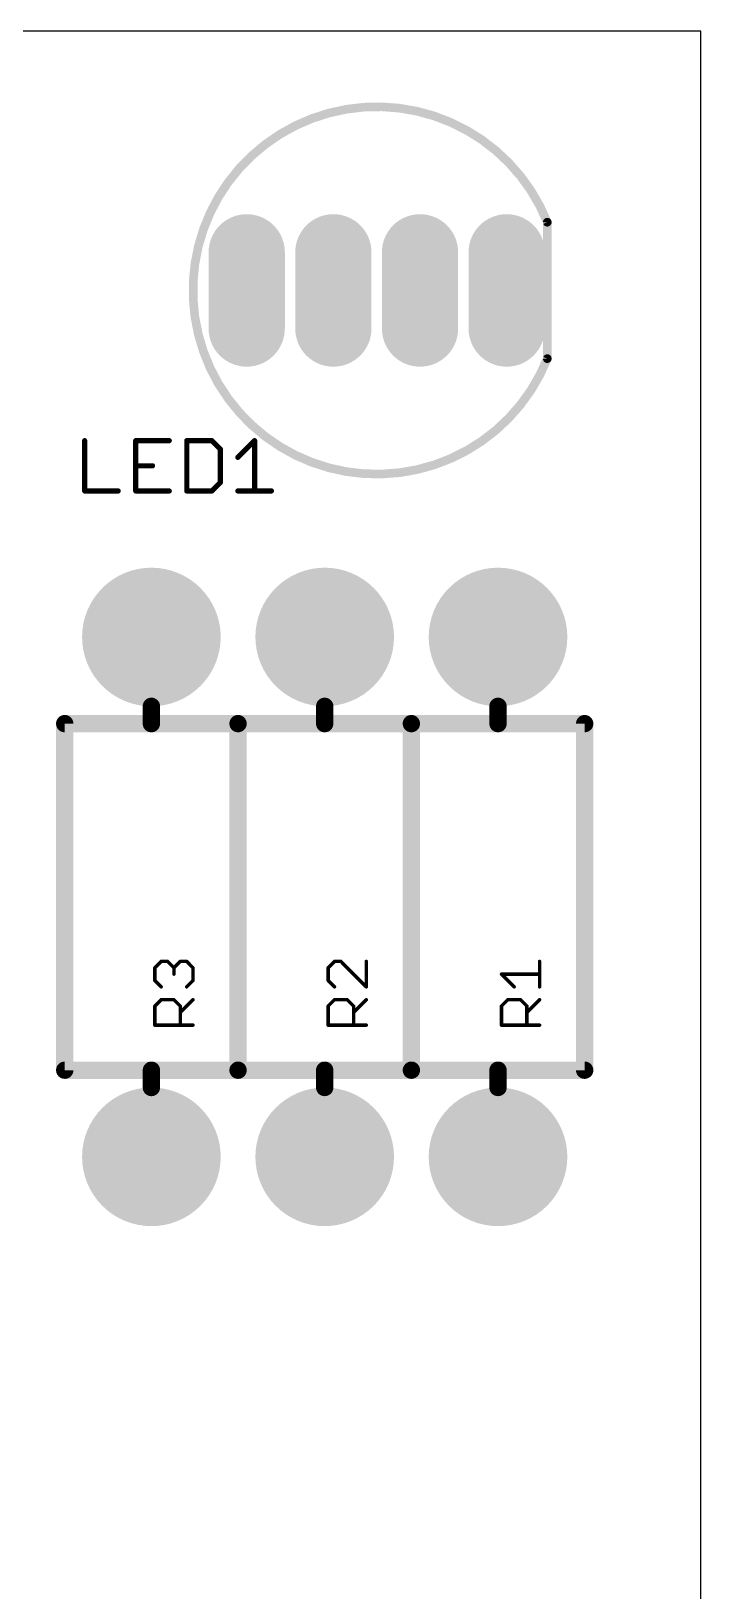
# Model space of a CAD drawing. Extents: x 0 to 49.2, y 3.8 to 49.5.
# Drawn here: x 39.39 to 49.2, y 26.66 to 49.52 of the extents above; entities that cross this region are included whole.
import ezdxf

# ---------------------------------------------------------------- set-up
doc = ezdxf.new("R2010")
doc.units = 0
for name, color, linetype in [('17', 82, 'CONTINUOUS'), ('20', 7, 'CONTINUOUS'), ('21', 253, 'CONTINUOUS'), ('25', 253, 'CONTINUOUS')]:
    doc.layers.add(name, color=color, linetype=linetype)

# ---------------------------------------------------------------- blocks, each defined once
blk = doc.blocks.new('LONGP100')
at = {"const_width": 1}
blk.add_lwpolyline([(-0.5, 0), (0.5, 0)], dxfattribs=at)
at = {"const_width": 0.5}
for points in [[(-0.5, 0.25, 1), (-0.5, -0.25)], [(0.5, -0.25, 1), (0.5, 0.25)]]:
    blk.add_lwpolyline(points, format="xyb", dxfattribs=at)
blk = doc.blocks.new('ROUNDP')
at = {"const_width": 0.5}
blk.add_lwpolyline([(0, -0.25, 1), (0, 0.25, 1), (0, -0.25)], format="xyb", dxfattribs=at)

msp = doc.modelspace()

# ---------------------------------------------------------------- linework, layer by layer
at = {"layer": '20'}
for p, q in [((49.2, 49.52), (0, 49.52)), ((49.2, 3.81), (49.2, 49.52))]:
    msp.add_line(p, q, dxfattribs=at)
at = {"layer": '21'}
for points, const_width in [([(46.95, 46.72, 5.1926), (46.95, 44.72)], 0.127), ([(46.9818, 46.72, 1), (46.9183, 46.72)], 0.0635), ([(46.9205, 46.7082, 1), (46.9795, 46.7318)], 0.0635), ([(46.9183, 44.72, 1), (46.9818, 44.72)], 0.0635), ([(46.9795, 44.7082, 1), (46.9205, 44.7318)], 0.0635), ([(41.2115, 39.624, 1), (41.0845, 39.624)], 0.127), ([(43.7515, 39.624, 1), (43.6245, 39.624)], 0.127), ([(46.2915, 39.624, 1), (46.1645, 39.624)], 0.127), ([(39.9415, 39.37, 1), (39.8145, 39.37)], 0.127), ([(39.878, 39.4335, 1), (39.878, 39.3065)], 0.127), ([(41.148, 39.4335, 1), (41.148, 39.3065)], 0.127), ([(41.0845, 39.37, 1), (41.2115, 39.37)], 0.127), ([(41.148, 39.3065, 1), (41.148, 39.4335)], 0.127), ([(42.4815, 39.37, 1), (42.3545, 39.37)], 0.127), ([(42.418, 39.4335, 1), (42.418, 39.3065)], 0.127), ([(42.4815, 39.37, 1), (42.3545, 39.37)], 0.127), ([(42.418, 39.3065, 1), (42.418, 39.4335)], 0.127), ([(43.688, 39.4335, 1), (43.688, 39.3065)], 0.127), ([(43.6245, 39.37, 1), (43.7515, 39.37)], 0.127), ([(43.688, 39.3065, 1), (43.688, 39.4335)], 0.127), ([(45.0215, 39.37, 1), (44.8945, 39.37)], 0.127), ([(44.958, 39.4335, 1), (44.958, 39.3065)], 0.127), ([(45.0215, 39.37, 1), (44.8945, 39.37)], 0.127), ([(44.958, 39.3065, 1), (44.958, 39.4335)], 0.127), ([(46.228, 39.4335, 1), (46.228, 39.3065)], 0.127), ([(46.1645, 39.37, 1), (46.2915, 39.37)], 0.127), ([(46.228, 39.3065, 1), (46.228, 39.4335)], 0.127), ([(47.5615, 39.37, 1), (47.4345, 39.37)], 0.127), ([(47.498, 39.3065, 1), (47.498, 39.4335)], 0.127), ([(39.878, 34.3535, 1), (39.878, 34.2265)], 0.127), ([(39.8145, 34.29, 1), (39.9415, 34.29)], 0.127), ([(41.148, 34.3535, 1), (41.148, 34.2265)], 0.127), ([(41.2115, 34.29, 1), (41.0845, 34.29)], 0.127), ([(41.148, 34.2265, 1), (41.148, 34.3535)], 0.127), ([(42.418, 34.3535, 1), (42.418, 34.2265)], 0.127), ([(42.3545, 34.29, 1), (42.4815, 34.29)], 0.127), ([(42.3545, 34.29, 1), (42.4815, 34.29)], 0.127), ([(42.418, 34.2265, 1), (42.418, 34.3535)], 0.127), ([(43.688, 34.3535, 1), (43.688, 34.2265)], 0.127), ([(43.7515, 34.29, 1), (43.6245, 34.29)], 0.127), ([(43.688, 34.2265, 1), (43.688, 34.3535)], 0.127), ([(44.958, 34.3535, 1), (44.958, 34.2265)], 0.127), ([(44.8945, 34.29, 1), (45.0215, 34.29)], 0.127), ([(44.8945, 34.29, 1), (45.0215, 34.29)], 0.127), ([(44.958, 34.2265, 1), (44.958, 34.3535)], 0.127), ([(46.228, 34.3535, 1), (46.228, 34.2265)], 0.127), ([(46.2915, 34.29, 1), (46.1645, 34.29)], 0.127), ([(46.228, 34.2265, 1), (46.228, 34.3535)], 0.127), ([(47.4345, 34.29, 1), (47.5615, 34.29)], 0.127), ([(47.498, 34.2265, 1), (47.498, 34.3535)], 0.127), ([(41.0845, 34.036, 1), (41.2115, 34.036)], 0.127), ([(43.6245, 34.036, 1), (43.7515, 34.036)], 0.127), ([(46.1645, 34.036, 1), (46.2915, 34.036)], 0.127)]:
    msp.add_lwpolyline(points, format="xyb", dxfattribs=dict(at, const_width=const_width))
for points, const_width in [([(46.95, 44.72), (46.95, 46.72)], 0.127), ([(41.148, 39.37), (41.148, 39.624)], 0.254), ([(43.688, 39.37), (43.688, 39.624)], 0.254), ([(46.228, 39.37), (46.228, 39.624)], 0.254), ([(39.878, 34.29), (39.878, 39.37)], 0.254), ([(39.878, 39.37), (41.148, 39.37)], 0.254), ([(41.148, 39.37), (42.418, 39.37)], 0.254), ([(42.418, 34.29), (42.418, 39.37)], 0.254), ([(42.418, 39.37), (43.688, 39.37)], 0.254), ([(42.418, 39.37), (42.418, 34.29)], 0.254), ([(43.688, 39.37), (44.958, 39.37)], 0.254), ([(44.958, 34.29), (44.958, 39.37)], 0.254), ([(44.958, 39.37), (46.228, 39.37)], 0.254), ([(44.958, 39.37), (44.958, 34.29)], 0.254), ([(46.228, 39.37), (47.498, 39.37)], 0.254), ([(47.498, 39.37), (47.498, 34.29)], 0.254), ([(41.148, 34.29), (39.878, 34.29)], 0.254), ([(42.418, 34.29), (41.148, 34.29)], 0.254), ([(41.148, 34.29), (41.148, 34.036)], 0.254), ([(43.688, 34.29), (42.418, 34.29)], 0.254), ([(44.958, 34.29), (43.688, 34.29)], 0.254), ([(43.688, 34.29), (43.688, 34.036)], 0.254), ([(46.228, 34.29), (44.958, 34.29)], 0.254), ([(47.498, 34.29), (46.228, 34.29)], 0.254), ([(46.228, 34.29), (46.228, 34.036)], 0.254)]:
    msp.add_lwpolyline(points, dxfattribs=dict(at, const_width=const_width))
at = {"layer": '25'}
for points, const_width in [([(40.1889, 43.518, 1), (40.1508, 43.518)], 0.0381), ([(40.9374, 43.518, 1), (40.8993, 43.518)], 0.0381), ([(40.9183, 43.537, 1), (40.9183, 43.4989)], 0.0381), ([(41.4098, 43.4989, 1), (41.4098, 43.537)], 0.0381), ([(41.6667, 43.537, 1), (41.6667, 43.4989)], 0.0381), ([(41.6858, 43.518, 1), (41.6477, 43.518)], 0.0381), ([(42.0488, 43.5315, 1), (42.0219, 43.5045)], 0.0381), ([(42.0353, 43.4989, 1), (42.0353, 43.537)], 0.0381), ([(42.6799, 43.518, 1), (42.6418, 43.518)], 0.0381), ([(42.6744, 43.5045, 1), (42.6474, 43.5315)], 0.0381), ([(42.1773, 43.3951, 1), (42.1392, 43.3951)], 0.0381), ([(42.1447, 43.3816, 1), (42.1717, 43.4086)], 0.0381), ([(42.4017, 43.2857, 1), (42.4286, 43.2588)], 0.0381), ([(40.9183, 43.1684, 1), (40.9183, 43.1303)], 0.0381), ([(41.1641, 43.1303, 1), (41.1641, 43.1684)], 0.0381), ([(40.1508, 42.7808, 1), (40.1889, 42.7808)], 0.0381), ([(40.1699, 42.7998, 1), (40.1699, 42.7617)], 0.0381), ([(40.6614, 42.7617, 1), (40.6614, 42.7998)], 0.0381), ([(40.9183, 42.7998, 1), (40.9183, 42.7617)], 0.0381), ([(40.8993, 42.7808, 1), (40.9374, 42.7808)], 0.0381), ([(41.4098, 42.7617, 1), (41.4098, 42.7998)], 0.0381), ([(41.6667, 42.7998, 1), (41.6667, 42.7617)], 0.0381), ([(41.6477, 42.7808, 1), (41.6858, 42.7808)], 0.0381), ([(42.0219, 42.7942, 1), (42.0488, 42.7673)], 0.0381), ([(42.0353, 42.7617, 1), (42.0353, 42.7998)], 0.0381), ([(42.1392, 42.9036, 1), (42.1773, 42.9036)], 0.0381), ([(42.1717, 42.8902, 1), (42.1447, 42.9171)], 0.0381), ([(42.4151, 42.7998, 1), (42.4151, 42.7617)], 0.0381), ([(42.6418, 42.7808, 1), (42.6799, 42.7808)], 0.0381), ([(42.9066, 42.7617, 1), (42.9066, 42.7998)], 0.0381), ([(41.2915, 35.8973, 1), (41.2915, 35.8719)], 0.0254), ([(41.3005, 35.8756, 1), (41.2826, 35.8935)], 0.0254), ([(41.3937, 35.8935, 1), (41.3758, 35.8756)], 0.0254), ([(41.3848, 35.8719, 1), (41.3848, 35.8973)], 0.0254), ([(41.5712, 35.8973, 1), (41.5712, 35.8719)], 0.0254), ([(41.5802, 35.8756, 1), (41.5622, 35.8935)], 0.0254), ([(41.6734, 35.8935, 1), (41.6554, 35.8756)], 0.0254), ([(41.6644, 35.8719, 1), (41.6644, 35.8973)], 0.0254), ([(43.8315, 35.8973, 1), (43.8315, 35.8719)], 0.0254), ([(43.8405, 35.8756, 1), (43.8226, 35.8935)], 0.0254), ([(43.9337, 35.8935, 1), (43.9158, 35.8756)], 0.0254), ([(43.9248, 35.8719, 1), (43.9248, 35.8973)], 0.0254), ([(44.3103, 35.8846, 1), (44.2849, 35.8846)], 0.0254), ([(46.8503, 35.8846, 1), (46.8249, 35.8846)], 0.0254), ([(41.211, 35.7913, 1), (41.1856, 35.7913)], 0.0254), ([(41.1893, 35.8003, 1), (41.2073, 35.7824)], 0.0254), ([(41.4907, 35.7913, 1), (41.4653, 35.7913)], 0.0254), ([(41.469, 35.8003, 1), (41.4869, 35.7824)], 0.0254), ([(41.4653, 35.6981, 1), (41.4907, 35.6981)], 0.0254), ([(41.469, 35.7824, 1), (41.4869, 35.8003)], 0.0254), ([(41.7703, 35.7913, 1), (41.7449, 35.7913)], 0.0254), ([(41.7486, 35.7824, 1), (41.7666, 35.8003)], 0.0254), ([(43.751, 35.7913, 1), (43.7256, 35.7913)], 0.0254), ([(43.7293, 35.8003, 1), (43.7473, 35.7824)], 0.0254), ([(46.2873, 35.7071, 1), (46.2693, 35.6892)], 0.0254), ([(46.2783, 35.7108, 1), (46.2783, 35.6854)], 0.0254), ([(46.8376, 35.6854, 1), (46.8376, 35.7108)], 0.0254), ([(41.2073, 35.6139, 1), (41.1893, 35.5959)], 0.0254), ([(41.1856, 35.6049, 1), (41.211, 35.6049)], 0.0254), ([(41.2826, 35.5027, 1), (41.3005, 35.5207)], 0.0254), ([(41.6554, 35.5207, 1), (41.6734, 35.5027)], 0.0254), ([(41.7449, 35.6049, 1), (41.7703, 35.6049)], 0.0254), ([(41.7666, 35.5959, 1), (41.7486, 35.6139)], 0.0254), ([(43.7473, 35.6139, 1), (43.7293, 35.5959)], 0.0254), ([(43.7256, 35.6049, 1), (43.751, 35.6049)], 0.0254), ([(43.8226, 35.5027, 1), (43.8405, 35.5207)], 0.0254), ([(44.2849, 35.5117, 1), (44.3103, 35.5117)], 0.0254), ([(44.2886, 35.5027, 1), (44.3066, 35.5207)], 0.0254), ([(46.4558, 35.5027, 1), (46.4737, 35.5207)], 0.0254), ([(46.8249, 35.5117, 1), (46.8503, 35.5117)], 0.0254), ([(41.211, 35.23, 1), (41.1856, 35.23)], 0.0254), ([(41.1893, 35.239, 1), (41.2073, 35.2211)], 0.0254), ([(41.2915, 35.336, 1), (41.2915, 35.3105)], 0.0254), ([(41.3005, 35.3143, 1), (41.2826, 35.3322)], 0.0254), ([(41.4869, 35.3322, 1), (41.469, 35.3143)], 0.0254), ([(41.478, 35.3105, 1), (41.478, 35.336)], 0.0254), ([(41.5839, 35.23, 1), (41.5585, 35.23)], 0.0254), ([(41.5622, 35.2211, 1), (41.5802, 35.239)], 0.0254), ([(41.7666, 35.3143, 1), (41.7486, 35.3322)], 0.0254), ([(43.751, 35.23, 1), (43.7256, 35.23)], 0.0254), ([(43.7293, 35.239, 1), (43.7473, 35.2211)], 0.0254), ([(43.8315, 35.336, 1), (43.8315, 35.3105)], 0.0254), ([(43.8405, 35.3143, 1), (43.8226, 35.3322)], 0.0254), ([(44.0269, 35.3322, 1), (44.009, 35.3143)], 0.0254), ([(44.018, 35.3105, 1), (44.018, 35.336)], 0.0254), ([(44.1239, 35.23, 1), (44.0985, 35.23)], 0.0254), ([(44.1022, 35.2211, 1), (44.1202, 35.239)], 0.0254), ([(44.3066, 35.3143, 1), (44.2886, 35.3322)], 0.0254), ([(46.291, 35.23, 1), (46.2656, 35.23)], 0.0254), ([(46.2693, 35.239, 1), (46.2873, 35.2211)], 0.0254), ([(46.3715, 35.336, 1), (46.3715, 35.3105)], 0.0254), ([(46.3805, 35.3143, 1), (46.3626, 35.3322)], 0.0254), ([(46.5669, 35.3322, 1), (46.549, 35.3143)], 0.0254), ([(46.558, 35.3105, 1), (46.558, 35.336)], 0.0254), ([(46.6639, 35.23, 1), (46.6385, 35.23)], 0.0254), ([(46.6422, 35.2211, 1), (46.6602, 35.239)], 0.0254), ([(46.8466, 35.3143, 1), (46.8286, 35.3322)], 0.0254), ([(41.5622, 35.1458, 1), (41.5802, 35.1278)], 0.0254), ([(44.1022, 35.1458, 1), (44.1202, 35.1278)], 0.0254), ([(46.6422, 35.1458, 1), (46.6602, 35.1278)], 0.0254), ([(41.1983, 34.9631, 1), (41.1983, 34.9377)], 0.0254), ([(41.1856, 34.9504, 1), (41.211, 34.9504)], 0.0254), ([(41.5585, 34.9504, 1), (41.5839, 34.9504)], 0.0254), ([(41.7576, 34.9377, 1), (41.7576, 34.9631)], 0.0254), ([(43.7383, 34.9631, 1), (43.7383, 34.9377)], 0.0254), ([(43.7256, 34.9504, 1), (43.751, 34.9504)], 0.0254), ([(44.0985, 34.9504, 1), (44.1239, 34.9504)], 0.0254), ([(44.2976, 34.9377, 1), (44.2976, 34.9631)], 0.0254), ([(46.2783, 34.9631, 1), (46.2783, 34.9377)], 0.0254), ([(46.2656, 34.9504, 1), (46.291, 34.9504)], 0.0254), ([(46.6385, 34.9504, 1), (46.6639, 34.9504)], 0.0254), ([(46.8376, 34.9377, 1), (46.8376, 34.9631)], 0.0254)]:
    msp.add_lwpolyline(points, format="xyb", dxfattribs=dict(at, const_width=const_width))
for points, const_width in [([(40.1699, 43.518), (40.1699, 42.7808)], 0.0762), ([(41.4098, 43.518), (40.9183, 43.518)], 0.0762), ([(40.9183, 43.518), (40.9183, 42.7808)], 0.0762), ([(41.6667, 43.518), (41.6667, 42.7808)], 0.0762), ([(42.0353, 43.518), (41.6667, 43.518)], 0.0762), ([(42.1582, 43.3951), (42.0353, 43.518)], 0.0762), ([(42.4151, 43.2722), (42.6609, 43.518)], 0.0762), ([(42.6609, 43.518), (42.6609, 42.7808)], 0.0762), ([(42.1582, 42.9036), (42.1582, 43.3951)], 0.0762), ([(40.9183, 43.1494), (41.1641, 43.1494)], 0.0762), ([(40.1699, 42.7808), (40.6614, 42.7808)], 0.0762), ([(40.9183, 42.7808), (41.4098, 42.7808)], 0.0762), ([(41.6667, 42.7808), (42.0353, 42.7808)], 0.0762), ([(42.0353, 42.7808), (42.1582, 42.9036)], 0.0762), ([(42.4151, 42.7808), (42.9066, 42.7808)], 0.0762), ([(41.1983, 35.7913), (41.2915, 35.8846)], 0.0508), ([(41.2915, 35.8846), (41.3848, 35.8846)], 0.0508), ([(41.3848, 35.8846), (41.478, 35.7913)], 0.0508), ([(41.478, 35.7913), (41.5712, 35.8846)], 0.0508), ([(41.5712, 35.8846), (41.6644, 35.8846)], 0.0508), ([(41.6644, 35.8846), (41.7576, 35.7913)], 0.0508), ([(43.8315, 35.8846), (43.7383, 35.7913)], 0.0508), ([(43.9248, 35.8846), (43.8315, 35.8846)], 0.0508), ([(44.2976, 35.5117), (43.9248, 35.8846)], 0.0508), ([(44.2976, 35.8846), (44.2976, 35.5117)], 0.0508), ([(46.8376, 35.5117), (46.8376, 35.8846)], 0.0508), ([(41.1983, 35.6049), (41.1983, 35.7913)], 0.0508), ([(41.478, 35.7913), (41.478, 35.6981)], 0.0508), ([(41.7576, 35.7913), (41.7576, 35.6049)], 0.0508), ([(43.7383, 35.7913), (43.7383, 35.6049)], 0.0508), ([(46.4648, 35.5117), (46.2783, 35.6981)], 0.0508), ([(46.2783, 35.6981), (46.8376, 35.6981)], 0.0508), ([(41.2915, 35.5117), (41.1983, 35.6049)], 0.0508), ([(41.7576, 35.6049), (41.6644, 35.5117)], 0.0508), ([(43.7383, 35.6049), (43.8315, 35.5117)], 0.0508), ([(41.1983, 35.23), (41.2915, 35.3233)], 0.0508), ([(41.1983, 34.9504), (41.1983, 35.23)], 0.0508), ([(41.2915, 35.3233), (41.478, 35.3233)], 0.0508), ([(41.478, 35.3233), (41.5712, 35.23)], 0.0508), ([(41.5712, 35.1368), (41.7576, 35.3233)], 0.0508), ([(41.5712, 35.23), (41.5712, 34.9504)], 0.0508), ([(43.7383, 35.23), (43.8315, 35.3233)], 0.0508), ([(43.7383, 34.9504), (43.7383, 35.23)], 0.0508), ([(43.8315, 35.3233), (44.018, 35.3233)], 0.0508), ([(44.018, 35.3233), (44.1112, 35.23)], 0.0508), ([(44.1112, 35.1368), (44.2976, 35.3233)], 0.0508), ([(44.1112, 35.23), (44.1112, 34.9504)], 0.0508), ([(46.2783, 35.23), (46.3715, 35.3233)], 0.0508), ([(46.2783, 34.9504), (46.2783, 35.23)], 0.0508), ([(46.3715, 35.3233), (46.558, 35.3233)], 0.0508), ([(46.558, 35.3233), (46.6512, 35.23)], 0.0508), ([(46.6512, 35.1368), (46.8376, 35.3233)], 0.0508), ([(46.6512, 35.23), (46.6512, 34.9504)], 0.0508), ([(41.7576, 34.9504), (41.1983, 34.9504)], 0.0508), ([(44.2976, 34.9504), (43.7383, 34.9504)], 0.0508), ([(46.8376, 34.9504), (46.2783, 34.9504)], 0.0508)]:
    msp.add_lwpolyline(points, dxfattribs=dict(at, const_width=const_width))

# ---------------------------------------------------------------- block references
at = {"layer": '17', "rotation": 90}
for name, p, xscale, yscale in [('LONGP100', (42.545, 45.72), 1.1176, 1.1176), ('LONGP100', (42.545, 45.72), 1.1176, 1.1176), ('LONGP100', (43.815, 45.72), 1.1176, 1.1176), ('LONGP100', (43.815, 45.72), 1.1176, 1.1176), ('LONGP100', (45.085, 45.72), 1.1176, 1.1176), ('LONGP100', (45.085, 45.72), 1.1176, 1.1176), ('LONGP100', (46.355, 45.72), 1.1176, 1.1176), ('LONGP100', (46.355, 45.72), 1.1176, 1.1176), ('ROUNDP', (41.148, 40.64), 2.032, 2.032), ('ROUNDP', (41.148, 40.64), 2.032, 2.032), ('ROUNDP', (43.688, 40.64), 2.032, 2.032), ('ROUNDP', (43.688, 40.64), 2.032, 2.032), ('ROUNDP', (46.228, 40.64), 2.032, 2.032), ('ROUNDP', (46.228, 40.64), 2.032, 2.032), ('ROUNDP', (41.148, 33.02), 2.032, 2.032), ('ROUNDP', (41.148, 33.02), 2.032, 2.032), ('ROUNDP', (43.688, 33.02), 2.032, 2.032), ('ROUNDP', (43.688, 33.02), 2.032, 2.032), ('ROUNDP', (46.228, 33.02), 2.032, 2.032), ('ROUNDP', (46.228, 33.02), 2.032, 2.032)]:
    msp.add_blockref(name, p, dxfattribs=dict(at, xscale=xscale, yscale=yscale))

doc.saveas('drawing.dxf')
